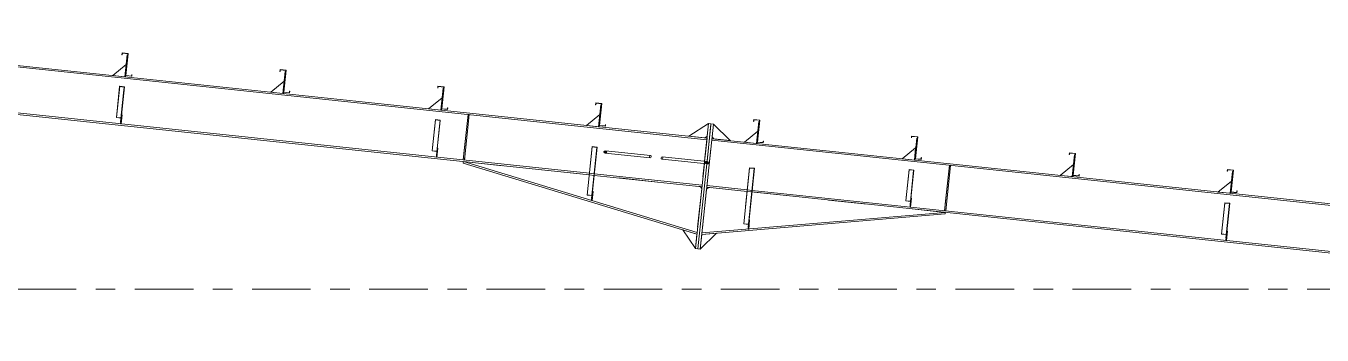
# Model space of a CAD drawing. Header units: millimetres. Extents: x -88 to 735, y -128 to 446.
# Drawn here: x 212.4 to 278.8, y 66.6 to 82.4 of the extents above; entities that cross this region are included whole.
import ezdxf

# ---------------------------------------------------------------- set-up
doc = ezdxf.new("R2010")
doc.units = ezdxf.units.MM
for name, pattern in [('XKITLINE00', [0]), ('XKITLINE02', [4, 2, -2]), ('XKITLINE03', [6, 3, -1, 1, -1])]:
    doc.linetypes.add(name, pattern=pattern)
doc.layers.add('Part', color=2, linetype='Continuous', lineweight=0)
doc.layers.add('S-grid', color=1, linetype='Continuous', lineweight=0)

# ---------------------------------------------------------------- blocks, each defined once
blk = doc.blocks.new('*A9')
at = {"layer": 'Part'}
blk.add_hatch(color=3, dxfattribs=at).paths.add_polyline_path([(241.41, 76.195), (241.412, 76.215), (241.661, 76.188), (241.62, 75.798), (241.608, 75.8), (241.647, 76.17)], flags=17)
blk = doc.blocks.new('*A10')
at = {"layer": 'Part'}
blk.add_hatch(color=3, dxfattribs=at).paths.add_polyline_path([(233.386, 77.577), (233.388, 77.593), (233.636, 77.566), (233.603, 77.252), (233.591, 77.253), (233.622, 77.552)], flags=17)
blk = doc.blocks.new('*A11')
at = {"layer": 'Part'}
blk.add_hatch(color=3, dxfattribs=at).paths.add_polyline_path([(249.466, 75.106), (249.468, 75.127), (249.716, 75.101), (249.671, 74.672), (249.659, 74.674), (249.702, 75.081)], flags=17)
blk = doc.blocks.new('*A12')
at = {"layer": 'Part'}
blk.add_hatch(color=3, dxfattribs=at).paths.add_polyline_path([(273.787, 73.316), (273.789, 73.331), (274.037, 73.305), (274.004, 72.99), (273.992, 72.991), (274.023, 73.291)], flags=17)
blk = doc.blocks.new('*A13')
at = {"layer": 'Part'}
blk.add_hatch(color=3, dxfattribs=at).paths.add_polyline_path([(257.627, 75.02), (257.628, 75.036), (257.877, 75.01), (257.844, 74.695), (257.831, 74.696), (257.863, 74.995)], flags=17)
blk = doc.blocks.new('*A68')
at = {"layer": 'Part'}
blk.add_hatch(color=3, dxfattribs=at).paths.add_polyline_path([(247.295, 75.447), (247.351, 75.422), (247.37, 75.376), (247.341, 75.335), (247.282, 75.322), (247.227, 75.347), (247.207, 75.393), (247.236, 75.435)], flags=17)
blk = doc.blocks.new('*A69')
at = {"layer": 'Part'}
blk.add_hatch(color=3, dxfattribs=at).paths.add_polyline_path([(274.398, 73.856), (274.407, 73.938), (274.418, 73.937), (274.408, 73.844), (274.098, 73.877), (274.216, 74.997), (273.927, 75.027), (273.919, 74.945), (273.907, 74.946), (273.917, 75.039), (274.228, 75.007), (274.11, 73.887)], flags=17)
blk = doc.blocks.new('*A70')
at = {"layer": 'Part'}
blk.add_hatch(color=3, dxfattribs=at).paths.add_polyline_path([(274.398, 73.856), (274.407, 73.938), (274.418, 73.937), (274.408, 73.844), (274.098, 73.877), (274.216, 74.997), (273.927, 75.027), (273.919, 74.945), (273.907, 74.946), (273.917, 75.039), (274.228, 75.007), (274.11, 73.887)], flags=17)
blk = doc.blocks.new('*A71')
at = {"layer": 'Part'}
blk.add_hatch(color=3, dxfattribs=at).paths.add_polyline_path([(266.318, 74.709), (266.327, 74.791), (266.338, 74.789), (266.328, 74.696), (266.017, 74.729), (266.136, 75.849), (265.847, 75.879), (265.838, 75.797), (265.827, 75.799), (265.837, 75.892), (266.148, 75.859), (266.03, 74.739)], flags=17)
blk = doc.blocks.new('*A72')
at = {"layer": 'Part'}
blk.add_hatch(color=3, dxfattribs=at).paths.add_polyline_path([(266.318, 74.709), (266.327, 74.791), (266.338, 74.789), (266.328, 74.696), (266.017, 74.729), (266.136, 75.849), (265.847, 75.879), (265.838, 75.797), (265.827, 75.799), (265.837, 75.892), (266.148, 75.859), (266.03, 74.739)], flags=17)
blk = doc.blocks.new('*A73')
at = {"layer": 'Part'}
blk.add_hatch(color=3, dxfattribs=at).paths.add_polyline_path([(258.238, 75.561), (258.247, 75.643), (258.258, 75.642), (258.248, 75.548), (257.937, 75.581), (258.055, 76.701), (257.767, 76.732), (257.758, 76.65), (257.747, 76.651), (257.757, 76.744), (258.068, 76.711), (257.95, 75.591)], flags=17)
blk = doc.blocks.new('*A74')
at = {"layer": 'Part'}
blk.add_hatch(color=3, dxfattribs=at).paths.add_polyline_path([(258.238, 75.561), (258.247, 75.643), (258.258, 75.642), (258.248, 75.548), (257.937, 75.581), (258.055, 76.701), (257.767, 76.732), (257.758, 76.65), (257.747, 76.651), (257.757, 76.744), (258.068, 76.711), (257.95, 75.591)], flags=17)
blk = doc.blocks.new('*A75')
at = {"layer": 'Part'}
blk.add_hatch(color=3, dxfattribs=at).paths.add_polyline_path([(250.158, 76.413), (250.166, 76.495), (250.178, 76.494), (250.168, 76.401), (249.857, 76.433), (249.975, 77.554), (249.687, 77.584), (249.678, 77.502), (249.667, 77.503), (249.677, 77.596), (249.988, 77.564), (249.869, 76.443)], flags=17)
blk = doc.blocks.new('*A76')
at = {"layer": 'Part'}
blk.add_hatch(color=3, dxfattribs=at).paths.add_polyline_path([(250.158, 76.413), (250.166, 76.495), (250.178, 76.494), (250.168, 76.401), (249.857, 76.433), (249.975, 77.554), (249.687, 77.584), (249.678, 77.502), (249.667, 77.503), (249.677, 77.596), (249.988, 77.564), (249.869, 76.443)], flags=17)
blk = doc.blocks.new('*A77')
at = {"layer": 'Part'}
blk.add_hatch(color=3, dxfattribs=at).paths.add_polyline_path([(242.078, 77.265), (242.086, 77.347), (242.097, 77.346), (242.088, 77.253), (241.777, 77.286), (241.895, 78.406), (241.607, 78.436), (241.598, 78.354), (241.587, 78.355), (241.597, 78.449), (241.907, 78.416), (241.789, 77.296)], flags=17)
blk = doc.blocks.new('*A78')
at = {"layer": 'Part'}
blk.add_hatch(color=3, dxfattribs=at).paths.add_polyline_path([(242.078, 77.265), (242.086, 77.347), (242.097, 77.346), (242.088, 77.253), (241.777, 77.286), (241.895, 78.406), (241.607, 78.436), (241.598, 78.354), (241.587, 78.355), (241.597, 78.449), (241.907, 78.416), (241.789, 77.296)], flags=17)
blk = doc.blocks.new('*A79')
at = {"layer": 'Part'}
blk.add_hatch(color=3, dxfattribs=at).paths.add_polyline_path([(233.997, 78.118), (234.006, 78.2), (234.017, 78.198), (234.007, 78.105), (233.697, 78.138), (233.815, 79.258), (233.526, 79.288), (233.518, 79.206), (233.507, 79.208), (233.516, 79.301), (233.827, 79.268), (233.709, 78.148)], flags=17)
blk = doc.blocks.new('*A80')
at = {"layer": 'Part'}
blk.add_hatch(color=3, dxfattribs=at).paths.add_polyline_path([(233.997, 78.118), (234.006, 78.2), (234.017, 78.198), (234.007, 78.105), (233.697, 78.138), (233.815, 79.258), (233.526, 79.288), (233.518, 79.206), (233.507, 79.208), (233.516, 79.301), (233.827, 79.268), (233.709, 78.148)], flags=17)
blk = doc.blocks.new('*A81')
at = {"layer": 'Part'}
blk.add_hatch(color=3, dxfattribs=at).paths.add_polyline_path([(225.917, 78.97), (225.926, 79.052), (225.937, 79.051), (225.927, 78.957), (225.617, 78.99), (225.735, 80.11), (225.446, 80.141), (225.438, 80.059), (225.426, 80.06), (225.436, 80.153), (225.747, 80.12), (225.629, 79)], flags=17)
blk = doc.blocks.new('*A82')
at = {"layer": 'Part'}
blk.add_hatch(color=3, dxfattribs=at).paths.add_polyline_path([(225.917, 78.97), (225.926, 79.052), (225.937, 79.051), (225.927, 78.957), (225.617, 78.99), (225.735, 80.11), (225.446, 80.141), (225.438, 80.059), (225.426, 80.06), (225.436, 80.153), (225.747, 80.12), (225.629, 79)], flags=17)
blk = doc.blocks.new('*A83')
at = {"layer": 'Part'}
blk.add_hatch(color=3, dxfattribs=at).paths.add_polyline_path([(217.837, 79.822), (217.846, 79.904), (217.857, 79.903), (217.847, 79.81), (217.536, 79.843), (217.654, 80.963), (217.366, 80.993), (217.357, 80.911), (217.346, 80.912), (217.356, 81.005), (217.667, 80.973), (217.549, 79.853)], flags=17)
blk = doc.blocks.new('*A84')
at = {"layer": 'Part'}
blk.add_hatch(color=3, dxfattribs=at).paths.add_polyline_path([(217.837, 79.822), (217.846, 79.904), (217.857, 79.903), (217.847, 79.81), (217.536, 79.843), (217.654, 80.963), (217.366, 80.993), (217.357, 80.911), (217.346, 80.912), (217.356, 81.005), (217.667, 80.973), (217.549, 79.853)], flags=17)
blk = doc.blocks.new('*A87')
at = {"layer": 'Part'}
blk.add_hatch(color=3, dxfattribs=at).paths.add_polyline_path([(217.226, 79.281), (217.227, 79.297), (217.476, 79.271), (217.443, 78.956), (217.43, 78.957), (217.462, 79.257)], flags=17)
blk = doc.blocks.new('*A128')
at = {"layer": 'Part'}
blk.add_hatch(color=3, dxfattribs=at).paths.add_polyline_path([(242.094, 75.995), (242.149, 75.971), (242.168, 75.925), (242.14, 75.883), (242.081, 75.871), (242.025, 75.895), (242.006, 75.942), (242.034, 75.983)], flags=17)
blk = doc.blocks.new('*A626')
at = {"layer": 'S-grid', "color": 1, "linetype": 'XKITLINE03', "lineweight": 0}
blk.add_line((-10, 68.906), (376.661, 68.906), dxfattribs=at)
blk = doc.blocks.new('*A628')
at = {"layer": 'Part', "color": 7, "linetype": 'XKITLINE02', "lineweight": 0}
for p, q in [((247.274, 74.129), (247.536, 76.615)), ((249.588, 73.885), (249.34, 73.911)), ((249.597, 73.966), (249.348, 73.992)), ((321.853, 68.777), (319.041, 66.559)), ((314.23, 67.067), (313.981, 67.093)), ((314.238, 67.148), (313.99, 67.174))]:
    blk.add_line(p, q, dxfattribs=at)
at = {"layer": 'Part', "color": 2, "linetype": 'XKITLINE00', "lineweight": 0}
for p, q in [((321.762, 68.705), (247.527, 76.535)), ((247.536, 76.615), (321.853, 68.777)), ((249.34, 73.911), (247.274, 74.129)), ((249.348, 73.992), (247.282, 74.21)), ((313.981, 67.093), (249.588, 73.885)), ((313.99, 67.174), (249.597, 73.966)), ((319.041, 66.559), (314.23, 67.067)), ((319.132, 66.632), (314.238, 67.148))]:
    blk.add_line(p, q, dxfattribs=at)
blk = doc.blocks.new('*A672')
at = {"layer": 'Part', "color": 7, "linetype": 'XKITLINE02', "lineweight": 0}
for p, q in [((247.264, 74.038), (247.018, 71.705)), ((259.467, 72.843), (247.364, 74.12))]:
    blk.add_line(p, q, dxfattribs=at)
at = {"layer": 'Part', "color": 2, "linetype": 'XKITLINE00', "lineweight": 0}
for p, q in [((247.364, 74.12), (247.264, 74.038)), ((259.474, 72.762), (247.018, 71.705)), ((259.467, 72.843), (247.027, 71.787)), ((259.474, 72.762), (259.467, 72.843))]:
    blk.add_line(p, q, dxfattribs=at)
blk = doc.blocks.new('*A673')
at = {"layer": 'Part', "color": 2, "linetype": 'XKITLINE00', "lineweight": 0}
for p, q in [((234.832, 75.442), (234.809, 75.364)), ((246.769, 71.731), (234.809, 75.364)), ((246.778, 71.814), (234.832, 75.442)), ((246.934, 74.165), (247.016, 74.065))]:
    blk.add_line(p, q, dxfattribs=at)
at = {"layer": 'Part', "color": 7, "linetype": 'XKITLINE02', "lineweight": 0}
for p, q in [((234.832, 75.442), (246.934, 74.165)), ((247.016, 74.065), (246.769, 71.731))]:
    blk.add_line(p, q, dxfattribs=at)
blk = doc.blocks.new('*A674')
at = {"layer": 'Part', "color": 2, "linetype": 'XKITLINE00', "lineweight": 0}
blk.add_line((246.691, 70.986), (246.052, 71.949), dxfattribs=at)
at = {"layer": 'Part', "color": 7, "linetype": 'XKITLINE02', "lineweight": 0}
for p, q in [((246.052, 71.949), (246.769, 71.731)), ((246.769, 71.731), (246.691, 70.986))]:
    blk.add_line(p, q, dxfattribs=at)
blk = doc.blocks.new('*A675')
at = {"layer": 'Part', "color": 2, "linetype": 'XKITLINE00', "lineweight": 0}
blk.add_line((247.765, 71.769), (246.939, 70.959), dxfattribs=at)
at = {"layer": 'Part', "color": 7, "linetype": 'XKITLINE02', "lineweight": 0}
for p, q in [((246.939, 70.959), (247.018, 71.705)), ((247.018, 71.705), (247.765, 71.769))]:
    blk.add_line(p, q, dxfattribs=at)
blk = doc.blocks.new('*A676')
at = {"layer": 'Part', "color": 2, "linetype": 'XKITLINE00', "lineweight": 0}
for p, q in [((249.422, 72.308), (249.388, 71.988)), ((249.468, 72.451), (249.42, 71.991)), ((249.437, 72.454), (249.468, 72.451))]:
    blk.add_line(p, q, dxfattribs=at)
at = {"layer": 'Part', "color": 7, "linetype": 'XKITLINE02', "lineweight": 0}
for p, q in [((249.422, 72.308), (249.437, 72.454)), ((249.419, 71.985), (249.388, 71.988)), ((249.398, 72.081), (249.429, 72.078)), ((249.42, 71.991), (249.419, 71.985))]:
    blk.add_line(p, q, dxfattribs=at)
blk = doc.blocks.new('*A677')
at = {"layer": 'Part', "color": 7, "linetype": 'XKITLINE02', "lineweight": 0}
for p, q in [((249.437, 72.454), (249.388, 71.988)), ((249.419, 71.985), (249.468, 72.451)), ((249.468, 72.451), (249.437, 72.454)), ((249.388, 71.988), (249.419, 71.985)), ((249.398, 72.081), (249.429, 72.078))]:
    blk.add_line(p, q, dxfattribs=at)
blk = doc.blocks.new('*A678')
at = {"layer": 'Part', "color": 2, "linetype": 'XKITLINE00', "lineweight": 0}
blk.add_line((241.805, 77.848), (241.118, 77.292), dxfattribs=at)
at = {"layer": 'Part', "color": 7, "linetype": 'XKITLINE02', "lineweight": 0}
for p, q in [((241.739, 77.227), (241.805, 77.848)), ((241.118, 77.292), (241.739, 77.227))]:
    blk.add_line(p, q, dxfattribs=at)
blk = doc.blocks.new('*A679')
at = {"layer": 'Part', "color": 2, "linetype": 'XKITLINE00', "lineweight": 0}
for p, q in [((241.373, 73.455), (241.405, 73.761)), ((241.453, 73.918), (241.404, 73.452)), ((241.422, 73.921), (241.453, 73.918)), ((241.404, 73.452), (241.373, 73.455))]:
    blk.add_line(p, q, dxfattribs=at)
at = {"layer": 'Part', "color": 7, "linetype": 'XKITLINE02', "lineweight": 0}
for p, q in [((241.405, 73.761), (241.422, 73.921)), ((241.383, 73.548), (241.414, 73.545))]:
    blk.add_line(p, q, dxfattribs=at)
blk = doc.blocks.new('*A680')
at = {"layer": 'Part', "color": 2, "linetype": 'XKITLINE00', "lineweight": 0}
for p, q in [((241.857, 78.346), (241.739, 77.227)), ((241.888, 78.342), (241.857, 78.346)), ((241.777, 77.286), (241.77, 77.224))]:
    blk.add_line(p, q, dxfattribs=at)
at = {"layer": 'Part', "color": 7, "linetype": 'XKITLINE02', "lineweight": 0}
for p, q in [((241.777, 77.286), (241.888, 78.342)), ((241.77, 77.224), (241.739, 77.227))]:
    blk.add_line(p, q, dxfattribs=at)
blk = doc.blocks.new('*A681')
at = {"layer": 'Part', "color": 7, "linetype": 'XKITLINE02', "lineweight": 0}
for p, q in [((241.422, 73.921), (241.373, 73.455)), ((241.404, 73.452), (241.453, 73.918)), ((241.453, 73.918), (241.422, 73.921)), ((241.373, 73.455), (241.404, 73.452)), ((241.383, 73.548), (241.414, 73.545))]:
    blk.add_line(p, q, dxfattribs=at)
blk = doc.blocks.new('*A682')
at = {"layer": 'Part', "color": 7, "linetype": 'XKITLINE02', "lineweight": 0}
for p, q in [((241.412, 76.215), (241.151, 73.731)), ((241.647, 76.17), (241.371, 73.556)), ((241.383, 73.555), (241.661, 76.188)), ((241.151, 73.739), (241.4, 73.713)), ((241.151, 73.731), (241.387, 73.706)), ((241.371, 73.556), (241.383, 73.555))]:
    blk.add_line(p, q, dxfattribs=at)
blk = doc.blocks.new('*A683')
at = {"layer": 'Part', "color": 2, "linetype": 'XKITLINE00', "lineweight": 0}
for p, q in [((241.41, 76.195), (241.151, 73.731)), ((241.608, 75.8), (241.371, 73.556)), ((241.661, 76.188), (241.405, 73.761)), ((241.41, 76.195), (241.412, 76.215)), ((241.647, 76.17), (241.41, 76.195)), ((241.412, 76.215), (241.661, 76.188)), ((241.608, 75.8), (241.647, 76.17)), ((241.608, 75.8), (241.62, 75.798)), ((241.151, 73.731), (241.387, 73.706)), ((241.371, 73.556), (241.383, 73.555))]:
    blk.add_line(p, q, dxfattribs=at)
at = {"layer": 'Part', "color": 7, "linetype": 'XKITLINE02', "lineweight": 0}
for p, q in [((241.4, 73.713), (241.151, 73.739)), ((241.405, 73.761), (241.383, 73.555))]:
    blk.add_line(p, q, dxfattribs=at)
blk = doc.blocks.new('*A684')
at = {"layer": 'Part', "color": 2, "linetype": 'XKITLINE00', "lineweight": 0}
blk.add_line((233.725, 78.701), (233.037, 78.145), dxfattribs=at)
at = {"layer": 'Part', "color": 7, "linetype": 'XKITLINE02', "lineweight": 0}
for p, q in [((233.659, 78.079), (233.725, 78.701)), ((233.037, 78.145), (233.659, 78.079))]:
    blk.add_line(p, q, dxfattribs=at)
blk = doc.blocks.new('*A685')
at = {"layer": 'Part', "color": 2, "linetype": 'XKITLINE00', "lineweight": 0}
for p, q in [((233.436, 75.67), (233.465, 75.942)), ((233.517, 76.133), (233.467, 75.667)), ((233.486, 76.137), (233.517, 76.133))]:
    blk.add_line(p, q, dxfattribs=at)
at = {"layer": 'Part', "color": 7, "linetype": 'XKITLINE02', "lineweight": 0}
for p, q in [((233.467, 75.667), (233.436, 75.67)), ((233.446, 75.764), (233.477, 75.76)), ((233.465, 75.942), (233.486, 76.137))]:
    blk.add_line(p, q, dxfattribs=at)
blk = doc.blocks.new('*A686')
at = {"layer": 'Part', "color": 2, "linetype": 'XKITLINE00', "lineweight": 0}
for p, q in [((233.777, 79.198), (233.659, 78.079)), ((233.808, 79.195), (233.777, 79.198)), ((233.697, 78.138), (233.69, 78.076))]:
    blk.add_line(p, q, dxfattribs=at)
at = {"layer": 'Part', "color": 7, "linetype": 'XKITLINE02', "lineweight": 0}
for p, q in [((233.697, 78.138), (233.808, 79.195)), ((233.69, 78.076), (233.659, 78.079))]:
    blk.add_line(p, q, dxfattribs=at)
blk = doc.blocks.new('*A687')
at = {"layer": 'Part', "color": 7, "linetype": 'XKITLINE02', "lineweight": 0}
for p, q in [((233.486, 76.137), (233.436, 75.67)), ((233.436, 75.67), (233.467, 75.667)), ((233.446, 75.764), (233.477, 75.76)), ((233.467, 75.667), (233.517, 76.133)), ((233.517, 76.133), (233.486, 76.137))]:
    blk.add_line(p, q, dxfattribs=at)
blk = doc.blocks.new('*A688')
at = {"layer": 'Part', "color": 7, "linetype": 'XKITLINE02', "lineweight": 0}
for p, q in [((233.388, 77.593), (233.219, 75.988)), ((233.622, 77.552), (233.435, 75.777)), ((233.447, 75.775), (233.636, 77.566)), ((233.219, 75.988), (233.455, 75.963)), ((233.22, 75.998), (233.468, 75.972)), ((233.435, 75.777), (233.447, 75.775))]:
    blk.add_line(p, q, dxfattribs=at)
blk = doc.blocks.new('*A689')
at = {"layer": 'Part', "color": 2, "linetype": 'XKITLINE00', "lineweight": 0}
for p, q in [((233.386, 77.577), (233.219, 75.988)), ((233.386, 77.577), (233.388, 77.593)), ((233.622, 77.552), (233.386, 77.577)), ((233.388, 77.593), (233.636, 77.566)), ((233.591, 77.253), (233.435, 75.777)), ((233.636, 77.566), (233.465, 75.942)), ((233.591, 77.253), (233.622, 77.552)), ((233.603, 77.252), (233.591, 77.253)), ((233.219, 75.988), (233.455, 75.963)), ((233.435, 75.777), (233.447, 75.775))]:
    blk.add_line(p, q, dxfattribs=at)
at = {"layer": 'Part', "color": 7, "linetype": 'XKITLINE02', "lineweight": 0}
for p, q in [((233.22, 75.998), (233.468, 75.972)), ((233.465, 75.942), (233.447, 75.775))]:
    blk.add_line(p, q, dxfattribs=at)
blk = doc.blocks.new('*A690')
at = {"layer": 'Part', "color": 7, "linetype": 'XKITLINE02', "lineweight": 0}
for p, q in [((235.055, 77.85), (234.81, 75.526)), ((234.872, 75.519), (235.117, 77.844)), ((235.045, 77.757), (235.107, 77.75)), ((235.117, 77.844), (235.055, 77.85)), ((234.81, 75.526), (234.872, 75.519)), ((234.819, 75.619), (234.882, 75.612))]:
    blk.add_line(p, q, dxfattribs=at)
blk = doc.blocks.new('*A691')
at = {"layer": 'Part', "color": 2, "linetype": 'XKITLINE00', "lineweight": 0}
for p, q in [((234.81, 75.526), (235.055, 77.85)), ((235.117, 77.844), (234.872, 75.519))]:
    blk.add_line(p, q, dxfattribs=at)
at = {"layer": 'Part', "color": 7, "linetype": 'XKITLINE02', "lineweight": 0}
for p, q in [((235.045, 77.757), (235.107, 77.75)), ((235.117, 77.844), (235.055, 77.85)), ((234.872, 75.519), (234.81, 75.526)), ((234.882, 75.612), (234.819, 75.619))]:
    blk.add_line(p, q, dxfattribs=at)
blk = doc.blocks.new('*A692')
at = {"layer": 'Part', "color": 2, "linetype": 'XKITLINE00', "lineweight": 0}
for p, q in [((247.366, 77.388), (247.163, 75.461)), ((247.49, 77.374), (247.287, 75.448)), ((247.49, 77.374), (247.366, 77.388)), ((246.691, 70.986), (247.15, 75.336)), ((247.274, 75.323), (246.815, 70.972)), ((246.815, 70.972), (246.691, 70.986))]:
    blk.add_line(p, q, dxfattribs=at)
at = {"layer": 'Part', "color": 7, "linetype": 'XKITLINE02', "lineweight": 0}
for p, q in [((247.274, 75.323), (247.49, 77.374)), ((247.163, 75.461), (247.15, 75.336)), ((247.287, 75.448), (247.274, 75.326)), ((247.274, 75.326), (247.274, 75.323))]:
    blk.add_line(p, q, dxfattribs=at)
blk = doc.blocks.new('*A693')
at = {"layer": 'Part', "color": 2, "linetype": 'XKITLINE00', "lineweight": 0}
for p, q in [((247.615, 77.361), (246.939, 70.959)), ((247.287, 75.448), (247.49, 77.374)), ((247.49, 77.374), (247.615, 77.361)), ((247.274, 75.323), (246.815, 70.972)), ((246.939, 70.959), (246.815, 70.972))]:
    blk.add_line(p, q, dxfattribs=at)
at = {"layer": 'Part', "color": 7, "linetype": 'XKITLINE02', "lineweight": 0}
for p, q in [((247.287, 75.448), (247.274, 75.326)), ((247.274, 75.323), (247.274, 75.326)), ((247.274, 75.326), (247.274, 75.323))]:
    blk.add_line(p, q, dxfattribs=at)
blk = doc.blocks.new('*A694')
at = {"layer": 'Part', "color": 2, "linetype": 'XKITLINE00', "lineweight": 0}
for p, q in [((247.366, 77.388), (246.355, 76.74)), ((247.194, 76.651), (247.297, 76.735))]:
    blk.add_line(p, q, dxfattribs=at)
at = {"layer": 'Part', "color": 7, "linetype": 'XKITLINE02', "lineweight": 0}
for p, q in [((247.366, 77.388), (247.297, 76.735)), ((246.355, 76.74), (247.194, 76.651))]:
    blk.add_line(p, q, dxfattribs=at)
blk = doc.blocks.new('*A695')
at = {"layer": 'Part', "color": 7, "linetype": 'XKITLINE02', "lineweight": 0}
for p, q in [((247.546, 76.709), (247.615, 77.361)), ((247.629, 76.606), (248.468, 76.517))]:
    blk.add_line(p, q, dxfattribs=at)
at = {"layer": 'Part', "color": 2, "linetype": 'XKITLINE00', "lineweight": 0}
for p, q in [((248.468, 76.517), (247.615, 77.361)), ((247.629, 76.606), (247.546, 76.709))]:
    blk.add_line(p, q, dxfattribs=at)
blk = doc.blocks.new('*A696')
at = {"layer": 'Part', "color": 2, "linetype": 'XKITLINE00', "lineweight": 0}
blk.add_line((249.885, 76.996), (249.198, 76.44), dxfattribs=at)
at = {"layer": 'Part', "color": 7, "linetype": 'XKITLINE02', "lineweight": 0}
for p, q in [((249.819, 76.375), (249.885, 76.996)), ((249.198, 76.44), (249.819, 76.375))]:
    blk.add_line(p, q, dxfattribs=at)
blk = doc.blocks.new('*A697')
at = {"layer": 'Part', "color": 2, "linetype": 'XKITLINE00', "lineweight": 0}
for p, q in [((249.937, 77.493), (249.819, 76.375)), ((249.968, 77.49), (249.937, 77.493)), ((249.857, 76.433), (249.85, 76.371))]:
    blk.add_line(p, q, dxfattribs=at)
at = {"layer": 'Part', "color": 7, "linetype": 'XKITLINE02', "lineweight": 0}
for p, q in [((249.857, 76.433), (249.968, 77.49)), ((249.85, 76.371), (249.819, 76.375))]:
    blk.add_line(p, q, dxfattribs=at)
blk = doc.blocks.new('*A698')
at = {"layer": 'Part', "color": 7, "linetype": 'XKITLINE02', "lineweight": 0}
for p, q in [((249.468, 75.127), (249.164, 72.251)), ((249.702, 75.081), (249.386, 72.089)), ((249.399, 72.088), (249.716, 75.101)), ((249.164, 72.251), (249.401, 72.226)), ((249.165, 72.258), (249.414, 72.232)), ((249.386, 72.089), (249.399, 72.088))]:
    blk.add_line(p, q, dxfattribs=at)
blk = doc.blocks.new('*A699')
at = {"layer": 'Part', "color": 2, "linetype": 'XKITLINE00', "lineweight": 0}
for p, q in [((249.466, 75.106), (249.164, 72.251)), ((249.716, 75.101), (249.422, 72.308)), ((249.466, 75.106), (249.468, 75.127)), ((249.702, 75.081), (249.466, 75.106)), ((249.468, 75.127), (249.716, 75.101)), ((249.659, 74.674), (249.702, 75.081)), ((249.659, 74.674), (249.386, 72.089)), ((249.659, 74.674), (249.671, 74.672)), ((249.164, 72.251), (249.401, 72.226)), ((249.386, 72.089), (249.399, 72.088))]:
    blk.add_line(p, q, dxfattribs=at)
at = {"layer": 'Part', "color": 7, "linetype": 'XKITLINE02', "lineweight": 0}
for p, q in [((249.399, 72.088), (249.422, 72.308)), ((249.165, 72.258), (249.414, 72.232))]:
    blk.add_line(p, q, dxfattribs=at)
blk = doc.blocks.new('*A700')
at = {"layer": 'Part', "color": 2, "linetype": 'XKITLINE00', "lineweight": 0}
for p, q in [((257.677, 73.114), (257.706, 73.385)), ((257.757, 73.577), (257.708, 73.11)), ((257.726, 73.58), (257.757, 73.577))]:
    blk.add_line(p, q, dxfattribs=at)
at = {"layer": 'Part', "color": 7, "linetype": 'XKITLINE02', "lineweight": 0}
for p, q in [((257.708, 73.11), (257.677, 73.114)), ((257.687, 73.207), (257.718, 73.204)), ((257.706, 73.385), (257.726, 73.58))]:
    blk.add_line(p, q, dxfattribs=at)
blk = doc.blocks.new('*A701')
at = {"layer": 'Part', "color": 7, "linetype": 'XKITLINE02', "lineweight": 0}
for p, q in [((257.726, 73.58), (257.677, 73.114)), ((257.677, 73.114), (257.708, 73.11)), ((257.687, 73.207), (257.718, 73.204)), ((257.708, 73.11), (257.757, 73.577)), ((257.757, 73.577), (257.726, 73.58))]:
    blk.add_line(p, q, dxfattribs=at)
blk = doc.blocks.new('*A702')
at = {"layer": 'Part', "color": 2, "linetype": 'XKITLINE00', "lineweight": 0}
for p, q in [((273.787, 73.316), (273.619, 71.727)), ((273.787, 73.316), (273.789, 73.331)), ((274.023, 73.291), (273.787, 73.316)), ((273.789, 73.331), (274.037, 73.305)), ((273.992, 72.991), (273.836, 71.515)), ((274.037, 73.305), (273.866, 71.68)), ((273.992, 72.991), (274.023, 73.291)), ((273.992, 72.991), (274.004, 72.99)), ((273.619, 71.727), (273.856, 71.702)), ((273.836, 71.515), (273.848, 71.514))]:
    blk.add_line(p, q, dxfattribs=at)
at = {"layer": 'Part', "color": 7, "linetype": 'XKITLINE02', "lineweight": 0}
for p, q in [((273.62, 71.736), (273.869, 71.71)), ((273.848, 71.514), (273.866, 71.68))]:
    blk.add_line(p, q, dxfattribs=at)
blk = doc.blocks.new('*A703')
at = {"layer": 'Part', "color": 7, "linetype": 'XKITLINE02', "lineweight": 0}
for p, q in [((273.789, 73.331), (273.619, 71.727)), ((274.023, 73.291), (273.836, 71.515)), ((273.848, 71.514), (274.037, 73.305)), ((273.619, 71.727), (273.856, 71.702)), ((273.62, 71.736), (273.869, 71.71)), ((273.836, 71.515), (273.848, 71.514))]:
    blk.add_line(p, q, dxfattribs=at)
blk = doc.blocks.new('*A704')
at = {"layer": 'Part', "color": 7, "linetype": 'XKITLINE02', "lineweight": 0}
for p, q in [((273.886, 71.875), (273.837, 71.409)), ((273.868, 71.406), (273.918, 71.872)), ((273.918, 71.872), (273.886, 71.875)), ((273.837, 71.409), (273.868, 71.406)), ((273.847, 71.502), (273.878, 71.499))]:
    blk.add_line(p, q, dxfattribs=at)
blk = doc.blocks.new('*A705')
at = {"layer": 'Part', "color": 2, "linetype": 'XKITLINE00', "lineweight": 0}
for p, q in [((273.837, 71.409), (273.866, 71.68)), ((273.918, 71.872), (273.868, 71.406)), ((273.886, 71.875), (273.918, 71.872))]:
    blk.add_line(p, q, dxfattribs=at)
at = {"layer": 'Part', "color": 7, "linetype": 'XKITLINE02', "lineweight": 0}
for p, q in [((273.866, 71.68), (273.886, 71.875)), ((273.868, 71.406), (273.837, 71.409)), ((273.847, 71.502), (273.878, 71.499))]:
    blk.add_line(p, q, dxfattribs=at)
blk = doc.blocks.new('*A706')
at = {"layer": 'Part', "color": 2, "linetype": 'XKITLINE00', "lineweight": 0}
blk.add_line((257.965, 76.144), (257.278, 75.588), dxfattribs=at)
at = {"layer": 'Part', "color": 7, "linetype": 'XKITLINE02', "lineweight": 0}
for p, q in [((257.9, 75.522), (257.965, 76.144)), ((257.278, 75.588), (257.9, 75.522))]:
    blk.add_line(p, q, dxfattribs=at)
blk = doc.blocks.new('*A707')
at = {"layer": 'Part', "color": 2, "linetype": 'XKITLINE00', "lineweight": 0}
for p, q in [((266.098, 75.789), (265.98, 74.67)), ((266.129, 75.786), (266.098, 75.789)), ((266.017, 74.729), (266.011, 74.667))]:
    blk.add_line(p, q, dxfattribs=at)
at = {"layer": 'Part', "color": 7, "linetype": 'XKITLINE02', "lineweight": 0}
for p, q in [((266.017, 74.729), (266.129, 75.786)), ((266.011, 74.667), (265.98, 74.67))]:
    blk.add_line(p, q, dxfattribs=at)
blk = doc.blocks.new('*A708')
at = {"layer": 'Part', "color": 2, "linetype": 'XKITLINE00', "lineweight": 0}
blk.add_line((266.045, 75.292), (265.358, 74.736), dxfattribs=at)
at = {"layer": 'Part', "color": 7, "linetype": 'XKITLINE02', "lineweight": 0}
for p, q in [((265.98, 74.67), (266.045, 75.292)), ((265.358, 74.736), (265.98, 74.67))]:
    blk.add_line(p, q, dxfattribs=at)
blk = doc.blocks.new('*A709')
at = {"layer": 'Part', "color": 2, "linetype": 'XKITLINE00', "lineweight": 0}
for p, q in [((258.018, 76.641), (257.9, 75.522)), ((258.049, 76.638), (258.018, 76.641)), ((257.937, 75.581), (257.931, 75.519))]:
    blk.add_line(p, q, dxfattribs=at)
at = {"layer": 'Part', "color": 7, "linetype": 'XKITLINE02', "lineweight": 0}
for p, q in [((257.937, 75.581), (258.049, 76.638)), ((257.931, 75.519), (257.9, 75.522))]:
    blk.add_line(p, q, dxfattribs=at)
blk = doc.blocks.new('*A710')
at = {"layer": 'Part', "color": 7, "linetype": 'XKITLINE02', "lineweight": 0}
for p, q in [((257.628, 75.036), (257.459, 73.431)), ((257.863, 74.995), (257.676, 73.22)), ((257.688, 73.218), (257.877, 75.01)), ((257.459, 73.431), (257.695, 73.406)), ((257.46, 73.441), (257.709, 73.415)), ((257.676, 73.22), (257.688, 73.218))]:
    blk.add_line(p, q, dxfattribs=at)
blk = doc.blocks.new('*A711')
at = {"layer": 'Part', "color": 2, "linetype": 'XKITLINE00', "lineweight": 0}
for p, q in [((257.627, 75.02), (257.459, 73.431)), ((257.627, 75.02), (257.628, 75.036)), ((257.863, 74.995), (257.627, 75.02)), ((257.628, 75.036), (257.877, 75.01)), ((257.877, 75.01), (257.706, 73.385)), ((257.831, 74.696), (257.863, 74.995)), ((257.831, 74.696), (257.676, 73.22)), ((257.844, 74.695), (257.831, 74.696)), ((257.459, 73.431), (257.695, 73.406)), ((257.676, 73.22), (257.688, 73.218))]:
    blk.add_line(p, q, dxfattribs=at)
at = {"layer": 'Part', "color": 7, "linetype": 'XKITLINE02', "lineweight": 0}
for p, q in [((257.46, 73.441), (257.709, 73.415)), ((257.706, 73.385), (257.688, 73.218))]:
    blk.add_line(p, q, dxfattribs=at)
blk = doc.blocks.new('*A712')
at = {"layer": 'Part', "color": 7, "linetype": 'XKITLINE02', "lineweight": 0}
for p, q in [((259.689, 75.252), (259.444, 72.927)), ((259.506, 72.921), (259.751, 75.245)), ((259.679, 75.159), (259.741, 75.152)), ((259.751, 75.245), (259.689, 75.252)), ((259.454, 73.02), (259.516, 73.014)), ((259.444, 72.927), (259.506, 72.921))]:
    blk.add_line(p, q, dxfattribs=at)
blk = doc.blocks.new('*A713')
at = {"layer": 'Part', "color": 2, "linetype": 'XKITLINE00', "lineweight": 0}
for p, q in [((259.444, 72.927), (259.689, 75.252)), ((259.751, 75.245), (259.506, 72.921))]:
    blk.add_line(p, q, dxfattribs=at)
at = {"layer": 'Part', "color": 7, "linetype": 'XKITLINE02', "lineweight": 0}
for p, q in [((259.679, 75.159), (259.741, 75.152)), ((259.751, 75.245), (259.689, 75.252)), ((259.516, 73.014), (259.454, 73.02)), ((259.506, 72.921), (259.444, 72.927))]:
    blk.add_line(p, q, dxfattribs=at)
blk = doc.blocks.new('*A714')
at = {"layer": 'Part', "color": 2, "linetype": 'XKITLINE00', "lineweight": 0}
for p, q in [((274.178, 74.937), (274.06, 73.818)), ((274.209, 74.933), (274.178, 74.937)), ((274.098, 73.877), (274.091, 73.815))]:
    blk.add_line(p, q, dxfattribs=at)
at = {"layer": 'Part', "color": 7, "linetype": 'XKITLINE02', "lineweight": 0}
for p, q in [((274.098, 73.877), (274.209, 74.933)), ((274.091, 73.815), (274.06, 73.818))]:
    blk.add_line(p, q, dxfattribs=at)
blk = doc.blocks.new('*A715')
at = {"layer": 'Part', "color": 2, "linetype": 'XKITLINE00', "lineweight": 0}
blk.add_line((274.125, 74.439), (273.438, 73.883), dxfattribs=at)
at = {"layer": 'Part', "color": 7, "linetype": 'XKITLINE02', "lineweight": 0}
for p, q in [((274.06, 73.818), (274.125, 74.439)), ((273.438, 73.883), (274.06, 73.818))]:
    blk.add_line(p, q, dxfattribs=at)
blk = doc.blocks.new('*A877')
at = {"layer": 'Part', "color": 2, "linetype": 'XKITLINE00', "lineweight": 0}
for p, q in [((242.034, 75.983), (242.006, 75.942)), ((242.006, 75.942), (242.025, 75.895)), ((242.025, 75.895), (242.081, 75.871)), ((242.094, 75.995), (242.034, 75.983)), ((242.081, 75.871), (242.14, 75.883)), ((243.883, 75.681), (242.081, 75.871)), ((243.896, 75.805), (242.094, 75.995)), ((242.094, 75.995), (242.149, 75.971)), ((242.14, 75.883), (242.168, 75.925)), ((242.168, 75.925), (242.149, 75.971))]:
    blk.add_line(p, q, dxfattribs=at)
at = {"layer": 'Part', "color": 7, "linetype": 'XKITLINE02', "lineweight": 0}
for p, q in [((244.383, 75.628), (243.883, 75.681)), ((244.396, 75.753), (243.896, 75.805)), ((244.342, 75.695), (244.361, 75.738)), ((244.351, 75.65), (244.342, 75.695)), ((244.383, 75.628), (244.351, 75.65)), ((244.361, 75.738), (244.396, 75.753)), ((244.419, 75.643), (244.383, 75.628)), ((244.396, 75.753), (244.428, 75.731)), ((244.437, 75.685), (244.419, 75.643)), ((244.428, 75.731), (244.437, 75.685))]:
    blk.add_line(p, q, dxfattribs=at)
blk = doc.blocks.new('*A878')
at = {"layer": 'Part', "color": 7, "linetype": 'XKITLINE02', "lineweight": 0}
for p, q in [((244.938, 75.633), (244.956, 75.675)), ((244.947, 75.587), (244.938, 75.633)), ((244.956, 75.675), (244.992, 75.69)), ((245.492, 75.637), (244.992, 75.69)), ((244.992, 75.69), (245.024, 75.668)), ((245.024, 75.668), (245.033, 75.623)), ((244.979, 75.565), (244.947, 75.587)), ((245.014, 75.58), (244.979, 75.565)), ((245.479, 75.513), (244.979, 75.565)), ((245.033, 75.623), (245.014, 75.58))]:
    blk.add_line(p, q, dxfattribs=at)
at = {"layer": 'Part', "color": 2, "linetype": 'XKITLINE00', "lineweight": 0}
for p, q in [((247.295, 75.447), (245.492, 75.637)), ((247.282, 75.322), (245.479, 75.513)), ((247.236, 75.435), (247.207, 75.393)), ((247.207, 75.393), (247.227, 75.347)), ((247.227, 75.347), (247.282, 75.322)), ((247.295, 75.447), (247.236, 75.435)), ((247.282, 75.322), (247.341, 75.335)), ((247.351, 75.422), (247.295, 75.447)), ((247.341, 75.335), (247.37, 75.376)), ((247.37, 75.376), (247.351, 75.422))]:
    blk.add_line(p, q, dxfattribs=at)
blk = doc.blocks.new('*A879')
at = {"layer": 'Part', "color": 2, "linetype": 'XKITLINE00', "lineweight": 0}
for p, q in [((273.907, 74.946), (273.917, 75.039)), ((273.917, 75.039), (274.228, 75.007)), ((273.927, 75.027), (273.919, 74.945)), ((274.216, 74.997), (273.927, 75.027)), ((274.098, 73.877), (274.216, 74.997)), ((274.228, 75.007), (274.11, 73.887)), ((273.919, 74.945), (273.907, 74.946)), ((274.408, 73.844), (274.098, 73.877)), ((274.11, 73.887), (274.398, 73.856)), ((274.398, 73.856), (274.407, 73.938)), ((274.407, 73.938), (274.418, 73.937)), ((274.418, 73.937), (274.408, 73.844))]:
    blk.add_line(p, q, dxfattribs=at)
blk = doc.blocks.new('*A880')
at = {"layer": 'Part', "color": 2, "linetype": 'XKITLINE00', "lineweight": 0}
for p, q in [((273.907, 74.946), (273.917, 75.039)), ((273.917, 75.039), (274.228, 75.007)), ((273.927, 75.027), (273.919, 74.945)), ((274.216, 74.997), (273.927, 75.027)), ((274.098, 73.877), (274.216, 74.997)), ((274.228, 75.007), (274.11, 73.887)), ((273.919, 74.945), (273.907, 74.946)), ((274.408, 73.844), (274.098, 73.877)), ((274.11, 73.887), (274.398, 73.856)), ((274.398, 73.856), (274.407, 73.938)), ((274.407, 73.938), (274.418, 73.937)), ((274.418, 73.937), (274.408, 73.844))]:
    blk.add_line(p, q, dxfattribs=at)
blk = doc.blocks.new('*A881')
at = {"layer": 'Part', "color": 2, "linetype": 'XKITLINE00', "lineweight": 0}
for p, q in [((265.827, 75.799), (265.837, 75.892)), ((265.838, 75.797), (265.827, 75.799)), ((265.837, 75.892), (266.148, 75.859)), ((265.847, 75.879), (265.838, 75.797)), ((266.136, 75.849), (265.847, 75.879)), ((266.017, 74.729), (266.136, 75.849)), ((266.148, 75.859), (266.03, 74.739)), ((266.328, 74.696), (266.017, 74.729)), ((266.03, 74.739), (266.318, 74.709)), ((266.318, 74.709), (266.327, 74.791)), ((266.327, 74.791), (266.338, 74.789)), ((266.338, 74.789), (266.328, 74.696))]:
    blk.add_line(p, q, dxfattribs=at)
blk = doc.blocks.new('*A882')
at = {"layer": 'Part', "color": 2, "linetype": 'XKITLINE00', "lineweight": 0}
for p, q in [((265.827, 75.799), (265.837, 75.892)), ((265.838, 75.797), (265.827, 75.799)), ((265.837, 75.892), (266.148, 75.859)), ((265.847, 75.879), (265.838, 75.797)), ((266.136, 75.849), (265.847, 75.879)), ((266.017, 74.729), (266.136, 75.849)), ((266.148, 75.859), (266.03, 74.739)), ((266.328, 74.696), (266.017, 74.729)), ((266.03, 74.739), (266.318, 74.709)), ((266.318, 74.709), (266.327, 74.791)), ((266.327, 74.791), (266.338, 74.789)), ((266.338, 74.789), (266.328, 74.696))]:
    blk.add_line(p, q, dxfattribs=at)
blk = doc.blocks.new('*A883')
at = {"layer": 'Part', "color": 2, "linetype": 'XKITLINE00', "lineweight": 0}
for p, q in [((257.747, 76.651), (257.757, 76.744)), ((257.758, 76.65), (257.747, 76.651)), ((257.757, 76.744), (258.068, 76.711)), ((257.767, 76.732), (257.758, 76.65)), ((258.055, 76.701), (257.767, 76.732)), ((257.937, 75.581), (258.055, 76.701)), ((258.068, 76.711), (257.95, 75.591)), ((258.238, 75.561), (258.247, 75.643)), ((258.247, 75.643), (258.258, 75.642)), ((258.258, 75.642), (258.248, 75.548)), ((258.248, 75.548), (257.937, 75.581)), ((257.95, 75.591), (258.238, 75.561))]:
    blk.add_line(p, q, dxfattribs=at)
blk = doc.blocks.new('*A884')
at = {"layer": 'Part', "color": 2, "linetype": 'XKITLINE00', "lineweight": 0}
for p, q in [((257.747, 76.651), (257.757, 76.744)), ((257.758, 76.65), (257.747, 76.651)), ((257.757, 76.744), (258.068, 76.711)), ((257.767, 76.732), (257.758, 76.65)), ((258.055, 76.701), (257.767, 76.732)), ((257.937, 75.581), (258.055, 76.701)), ((258.068, 76.711), (257.95, 75.591)), ((258.238, 75.561), (258.247, 75.643)), ((258.247, 75.643), (258.258, 75.642)), ((258.258, 75.642), (258.248, 75.548)), ((258.248, 75.548), (257.937, 75.581)), ((257.95, 75.591), (258.238, 75.561))]:
    blk.add_line(p, q, dxfattribs=at)
blk = doc.blocks.new('*A885')
at = {"layer": 'Part', "color": 2, "linetype": 'XKITLINE00', "lineweight": 0}
for p, q in [((249.667, 77.503), (249.677, 77.596)), ((249.678, 77.502), (249.667, 77.503)), ((249.677, 77.596), (249.988, 77.564)), ((249.687, 77.584), (249.678, 77.502)), ((249.975, 77.554), (249.687, 77.584)), ((249.857, 76.433), (249.975, 77.554)), ((249.988, 77.564), (249.869, 76.443)), ((250.168, 76.401), (249.857, 76.433)), ((249.869, 76.443), (250.158, 76.413)), ((250.158, 76.413), (250.166, 76.495)), ((250.166, 76.495), (250.178, 76.494)), ((250.178, 76.494), (250.168, 76.401))]:
    blk.add_line(p, q, dxfattribs=at)
blk = doc.blocks.new('*A886')
at = {"layer": 'Part', "color": 2, "linetype": 'XKITLINE00', "lineweight": 0}
for p, q in [((249.667, 77.503), (249.677, 77.596)), ((249.678, 77.502), (249.667, 77.503)), ((249.677, 77.596), (249.988, 77.564)), ((249.687, 77.584), (249.678, 77.502)), ((249.975, 77.554), (249.687, 77.584)), ((249.857, 76.433), (249.975, 77.554)), ((249.988, 77.564), (249.869, 76.443)), ((250.168, 76.401), (249.857, 76.433)), ((249.869, 76.443), (250.158, 76.413)), ((250.158, 76.413), (250.166, 76.495)), ((250.166, 76.495), (250.178, 76.494)), ((250.178, 76.494), (250.168, 76.401))]:
    blk.add_line(p, q, dxfattribs=at)
blk = doc.blocks.new('*A887')
at = {"layer": 'Part', "color": 2, "linetype": 'XKITLINE00', "lineweight": 0}
for p, q in [((241.587, 78.355), (241.597, 78.449)), ((241.598, 78.354), (241.587, 78.355)), ((241.597, 78.449), (241.907, 78.416)), ((241.607, 78.436), (241.598, 78.354)), ((241.895, 78.406), (241.607, 78.436)), ((241.777, 77.286), (241.895, 78.406)), ((241.907, 78.416), (241.789, 77.296)), ((242.088, 77.253), (241.777, 77.286)), ((241.789, 77.296), (242.078, 77.265)), ((242.078, 77.265), (242.086, 77.347)), ((242.086, 77.347), (242.097, 77.346)), ((242.097, 77.346), (242.088, 77.253))]:
    blk.add_line(p, q, dxfattribs=at)
blk = doc.blocks.new('*A888')
at = {"layer": 'Part', "color": 2, "linetype": 'XKITLINE00', "lineweight": 0}
for p, q in [((241.587, 78.355), (241.597, 78.449)), ((241.598, 78.354), (241.587, 78.355)), ((241.597, 78.449), (241.907, 78.416)), ((241.607, 78.436), (241.598, 78.354)), ((241.895, 78.406), (241.607, 78.436)), ((241.777, 77.286), (241.895, 78.406)), ((241.907, 78.416), (241.789, 77.296)), ((242.088, 77.253), (241.777, 77.286)), ((241.789, 77.296), (242.078, 77.265)), ((242.078, 77.265), (242.086, 77.347)), ((242.086, 77.347), (242.097, 77.346)), ((242.097, 77.346), (242.088, 77.253))]:
    blk.add_line(p, q, dxfattribs=at)
blk = doc.blocks.new('*A889')
at = {"layer": 'Part', "color": 2, "linetype": 'XKITLINE00', "lineweight": 0}
for p, q in [((233.507, 79.208), (233.516, 79.301)), ((233.518, 79.206), (233.507, 79.208)), ((233.516, 79.301), (233.827, 79.268)), ((233.526, 79.288), (233.518, 79.206)), ((233.815, 79.258), (233.526, 79.288)), ((233.697, 78.138), (233.815, 79.258)), ((233.827, 79.268), (233.709, 78.148)), ((234.007, 78.105), (233.697, 78.138)), ((233.709, 78.148), (233.997, 78.118)), ((233.997, 78.118), (234.006, 78.2)), ((234.006, 78.2), (234.017, 78.198)), ((234.017, 78.198), (234.007, 78.105))]:
    blk.add_line(p, q, dxfattribs=at)
blk = doc.blocks.new('*A890')
at = {"layer": 'Part', "color": 2, "linetype": 'XKITLINE00', "lineweight": 0}
for p, q in [((233.507, 79.208), (233.516, 79.301)), ((233.518, 79.206), (233.507, 79.208)), ((233.516, 79.301), (233.827, 79.268)), ((233.526, 79.288), (233.518, 79.206)), ((233.815, 79.258), (233.526, 79.288)), ((233.697, 78.138), (233.815, 79.258)), ((233.827, 79.268), (233.709, 78.148)), ((234.007, 78.105), (233.697, 78.138)), ((233.709, 78.148), (233.997, 78.118)), ((233.997, 78.118), (234.006, 78.2)), ((234.006, 78.2), (234.017, 78.198)), ((234.017, 78.198), (234.007, 78.105))]:
    blk.add_line(p, q, dxfattribs=at)
blk = doc.blocks.new('*A891')
at = {"layer": 'Part', "color": 2, "linetype": 'XKITLINE00', "lineweight": 0}
for p, q in [((225.426, 80.06), (225.436, 80.153)), ((225.438, 80.059), (225.426, 80.06)), ((225.436, 80.153), (225.747, 80.12)), ((225.446, 80.141), (225.438, 80.059)), ((225.735, 80.11), (225.446, 80.141)), ((225.617, 78.99), (225.735, 80.11)), ((225.747, 80.12), (225.629, 79)), ((225.927, 78.957), (225.617, 78.99)), ((225.629, 79), (225.917, 78.97)), ((225.917, 78.97), (225.926, 79.052)), ((225.926, 79.052), (225.937, 79.051)), ((225.937, 79.051), (225.927, 78.957))]:
    blk.add_line(p, q, dxfattribs=at)
blk = doc.blocks.new('*A892')
at = {"layer": 'Part', "color": 2, "linetype": 'XKITLINE00', "lineweight": 0}
for p, q in [((225.426, 80.06), (225.436, 80.153)), ((225.438, 80.059), (225.426, 80.06)), ((225.436, 80.153), (225.747, 80.12)), ((225.446, 80.141), (225.438, 80.059)), ((225.735, 80.11), (225.446, 80.141)), ((225.617, 78.99), (225.735, 80.11)), ((225.747, 80.12), (225.629, 79)), ((225.927, 78.957), (225.617, 78.99)), ((225.629, 79), (225.917, 78.97)), ((225.917, 78.97), (225.926, 79.052)), ((225.926, 79.052), (225.937, 79.051)), ((225.937, 79.051), (225.927, 78.957))]:
    blk.add_line(p, q, dxfattribs=at)
blk = doc.blocks.new('*A893')
at = {"layer": 'Part', "color": 2, "linetype": 'XKITLINE00', "lineweight": 0}
for p, q in [((217.346, 80.912), (217.356, 81.005)), ((217.356, 81.005), (217.667, 80.973)), ((217.366, 80.993), (217.357, 80.911)), ((217.654, 80.963), (217.366, 80.993)), ((217.536, 79.843), (217.654, 80.963)), ((217.667, 80.973), (217.549, 79.853)), ((217.357, 80.911), (217.346, 80.912)), ((217.847, 79.81), (217.536, 79.843)), ((217.549, 79.853), (217.837, 79.822)), ((217.837, 79.822), (217.846, 79.904)), ((217.846, 79.904), (217.857, 79.903)), ((217.857, 79.903), (217.847, 79.81))]:
    blk.add_line(p, q, dxfattribs=at)
blk = doc.blocks.new('*A894')
at = {"layer": 'Part', "color": 2, "linetype": 'XKITLINE00', "lineweight": 0}
for p, q in [((217.346, 80.912), (217.356, 81.005)), ((217.356, 81.005), (217.667, 80.973)), ((217.366, 80.993), (217.357, 80.911)), ((217.654, 80.963), (217.366, 80.993)), ((217.536, 79.843), (217.654, 80.963)), ((217.667, 80.973), (217.549, 79.853)), ((217.357, 80.911), (217.346, 80.912)), ((217.847, 79.81), (217.536, 79.843)), ((217.549, 79.853), (217.837, 79.822)), ((217.837, 79.822), (217.846, 79.904)), ((217.846, 79.904), (217.857, 79.903)), ((217.857, 79.903), (217.847, 79.81))]:
    blk.add_line(p, q, dxfattribs=at)
blk = doc.blocks.new('*A897')
at = {"layer": 'Part', "color": 7, "linetype": 'XKITLINE02', "lineweight": 0}
for p, q in [((192.804, 82.307), (192.558, 79.982)), ((192.806, 82.325), (192.812, 82.388)), ((247.287, 76.642), (247.025, 74.155)), ((241.508, 74.737), (241.259, 74.764)), ((241.517, 74.818), (241.268, 74.844))]:
    blk.add_line(p, q, dxfattribs=at)
at = {"layer": 'Part', "color": 2, "linetype": 'XKITLINE00', "lineweight": 0}
for p, q in [((192.806, 82.325), (192.804, 82.307)), ((247.279, 76.561), (192.804, 82.307)), ((192.812, 82.388), (247.287, 76.642)), ((192.558, 79.982), (192.55, 79.901)), ((241.259, 74.764), (192.55, 79.901)), ((241.268, 74.844), (192.558, 79.982)), ((247.025, 74.155), (241.508, 74.737)), ((247.034, 74.236), (241.517, 74.818))]:
    blk.add_line(p, q, dxfattribs=at)
blk = doc.blocks.new('*A898')
at = {"layer": 'Part', "color": 2, "linetype": 'XKITLINE00', "lineweight": 0}
blk.add_line((225.644, 79.553), (224.957, 78.997), dxfattribs=at)
at = {"layer": 'Part', "color": 7, "linetype": 'XKITLINE02', "lineweight": 0}
for p, q in [((224.957, 78.997), (225.579, 78.931)), ((225.579, 78.931), (225.644, 79.553))]:
    blk.add_line(p, q, dxfattribs=at)
blk = doc.blocks.new('*A899')
at = {"layer": 'Part', "color": 2, "linetype": 'XKITLINE00', "lineweight": 0}
for p, q in [((225.697, 80.05), (225.579, 78.931)), ((225.728, 80.047), (225.697, 80.05)), ((225.617, 78.99), (225.61, 78.928))]:
    blk.add_line(p, q, dxfattribs=at)
at = {"layer": 'Part', "color": 7, "linetype": 'XKITLINE02', "lineweight": 0}
for p, q in [((225.617, 78.99), (225.728, 80.047)), ((225.61, 78.928), (225.579, 78.931))]:
    blk.add_line(p, q, dxfattribs=at)
blk = doc.blocks.new('*A900')
at = {"layer": 'Part', "color": 2, "linetype": 'XKITLINE00', "lineweight": 0}
blk.add_line((217.564, 80.405), (216.877, 79.849), dxfattribs=at)
at = {"layer": 'Part', "color": 7, "linetype": 'XKITLINE02', "lineweight": 0}
for p, q in [((217.499, 79.784), (217.564, 80.405)), ((216.877, 79.849), (217.499, 79.784))]:
    blk.add_line(p, q, dxfattribs=at)
blk = doc.blocks.new('*A901')
at = {"layer": 'Part', "color": 2, "linetype": 'XKITLINE00', "lineweight": 0}
for p, q in [((217.276, 77.375), (217.305, 77.646)), ((217.356, 77.838), (217.307, 77.372)), ((217.325, 77.841), (217.356, 77.838))]:
    blk.add_line(p, q, dxfattribs=at)
at = {"layer": 'Part', "color": 7, "linetype": 'XKITLINE02', "lineweight": 0}
for p, q in [((217.305, 77.646), (217.325, 77.841)), ((217.307, 77.372), (217.276, 77.375)), ((217.286, 77.468), (217.317, 77.465))]:
    blk.add_line(p, q, dxfattribs=at)
blk = doc.blocks.new('*A902')
at = {"layer": 'Part', "color": 2, "linetype": 'XKITLINE00', "lineweight": 0}
for p, q in [((217.617, 80.902), (217.499, 79.784)), ((217.648, 80.899), (217.617, 80.902)), ((217.536, 79.843), (217.53, 79.78))]:
    blk.add_line(p, q, dxfattribs=at)
at = {"layer": 'Part', "color": 7, "linetype": 'XKITLINE02', "lineweight": 0}
for p, q in [((217.536, 79.843), (217.648, 80.899)), ((217.53, 79.78), (217.499, 79.784))]:
    blk.add_line(p, q, dxfattribs=at)
blk = doc.blocks.new('*A903')
at = {"layer": 'Part', "color": 7, "linetype": 'XKITLINE02', "lineweight": 0}
for p, q in [((217.325, 77.841), (217.276, 77.375)), ((217.307, 77.372), (217.356, 77.838)), ((217.356, 77.838), (217.325, 77.841)), ((217.276, 77.375), (217.307, 77.372)), ((217.286, 77.468), (217.317, 77.465))]:
    blk.add_line(p, q, dxfattribs=at)
blk = doc.blocks.new('*A904')
at = {"layer": 'Part', "color": 7, "linetype": 'XKITLINE02', "lineweight": 0}
for p, q in [((217.227, 79.297), (217.058, 77.692)), ((217.462, 79.257), (217.275, 77.481)), ((217.287, 77.48), (217.476, 79.271)), ((217.058, 77.692), (217.294, 77.668)), ((217.059, 77.702), (217.308, 77.676)), ((217.275, 77.481), (217.287, 77.48))]:
    blk.add_line(p, q, dxfattribs=at)
blk = doc.blocks.new('*A905')
at = {"layer": 'Part', "color": 2, "linetype": 'XKITLINE00', "lineweight": 0}
for p, q in [((217.226, 79.281), (217.058, 77.692)), ((217.226, 79.281), (217.227, 79.297)), ((217.462, 79.257), (217.226, 79.281)), ((217.227, 79.297), (217.476, 79.271)), ((217.43, 78.957), (217.275, 77.481)), ((217.476, 79.271), (217.305, 77.646)), ((217.43, 78.957), (217.462, 79.257)), ((217.43, 78.957), (217.443, 78.956)), ((217.058, 77.692), (217.294, 77.668)), ((217.275, 77.481), (217.287, 77.48))]:
    blk.add_line(p, q, dxfattribs=at)
at = {"layer": 'Part', "color": 7, "linetype": 'XKITLINE02', "lineweight": 0}
for p, q in [((217.059, 77.702), (217.308, 77.676)), ((217.287, 77.48), (217.305, 77.646))]:
    blk.add_line(p, q, dxfattribs=at)

msp = doc.modelspace()

# ---------------------------------------------------------------- block references
at = {"lineweight": 0}
for name in ['*A897', '*A83', '*A84', '*A893', '*A894', '*A900', '*A902', '*A81', '*A82', '*A891', '*A892', '*A899', '*A904', '*A905', '*A87', '*A898', '*A79', '*A80', '*A889', '*A890', '*A686', '*A684', '*A77', '*A78', '*A887', '*A888', '*A680', '*A901', '*A903', '*A690', '*A691', '*A678', '*A688', '*A689', '*A10', '*A694', '*A692', '*A693', '*A695', '*A696', '*A75', '*A76', '*A885', '*A886', '*A697', '*A628', '*A73', '*A74', '*A883', '*A884', '*A709', '*A685', '*A687', '*A682', '*A683', '*A9', '*A128', '*A877', '*A878', '*A706', '*A71', '*A72', '*A881', '*A882', '*A707', '*A673', '*A68', '*A698', '*A699', '*A11', '*A710', '*A711', '*A13', '*A712', '*A713', '*A708', '*A69', '*A70', '*A879', '*A880', '*A715', '*A714', '*A679', '*A681', '*A672', '*A700', '*A701', '*A702', '*A703', '*A12', '*A676', '*A677', '*A674', '*A675', '*A704', '*A705', '*A626']:
    msp.add_blockref(name, (0, 0), dxfattribs=at)

doc.saveas('drawing.dxf')
